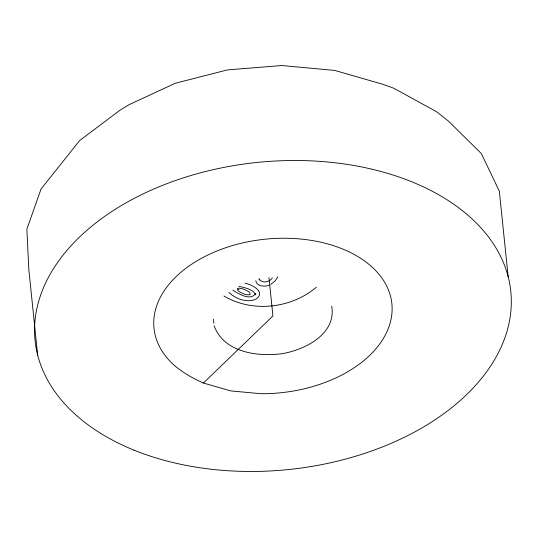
<?xml version="1.0" encoding="UTF-8"?>
<svg xmlns="http://www.w3.org/2000/svg" width="537" height="537" viewBox="0 0 537 537"><rect width="100%" height="100%" fill="white"/><g stroke="black" fill="none" stroke-linecap="round" stroke-linejoin="round"><path stroke-width="0.81" d="M259.19 280.025L259.21 279.193M277.891 276.783L275.347 280.67L270.742 284.482M272.36 277.911C269.728 282.22 261.465 283.945 259.056 278.723M203.395 383.035L230.823 390.929L261.123 393.722A119.57 77.174 -5.9 0 0 391.064 298.585A119.57 77.174 -5.9 0 0 230.245 246.261A119.57 77.174 -5.9 0 0 174.478 365.536C183.171 372.806 192.958 378.464 203.395 383.035L272.924 315.978L268.963 277.602M316.327 287.208C291.477 308.513 252.222 312.943 223.936 295.994M268.936 285.322C264.607 287 256.424 286.422 255.827 280.676M238.965 286.308C244.744 287.778 252.92 289 255.74 294.847L255.605 293.544C250.658 301.257 238.448 293.853 232.803 290.148M238.73 288.027L243.368 289.034L248.403 291.416L249.826 292.517L250.094 294.739C245.731 295.451 241.147 293.095 237.73 290.477M245.114 283.281C251.725 284.442 266.352 291.953 256.048 299.089C247.087 303.304 235.703 298.854 228.93 292.457M214.115 325.778C223.855 352.601 257.908 357.078 282.576 353.601C305.399 349.58 336.43 333.92 331.738 306.184M508.177 276.797L499.329 191.145L481.32 153.535L448.516 121.154L436.608 111.763L393.762 88.222L382.606 84.215L334.672 70.414L281.717 65.534L227.359 69.917L175.304 83.262L129.088 104.655L119.865 110.3L79.657 140.54L41.047 189.024L26.85 229.232L28.823 269.507L37.671 355.165M213.431 319.206L213.86 323.314M238.864 289.329L237.663 289.611L237.529 288.309L238.864 289.329M133.867 450.087A239.133 154.354 -5.9 0 0 510.15 317.078A239.133 154.354 -5.9 0 0 174.76 180.781A239.133 154.354 -5.9 0 0 133.867 450.087"/></g></svg>
